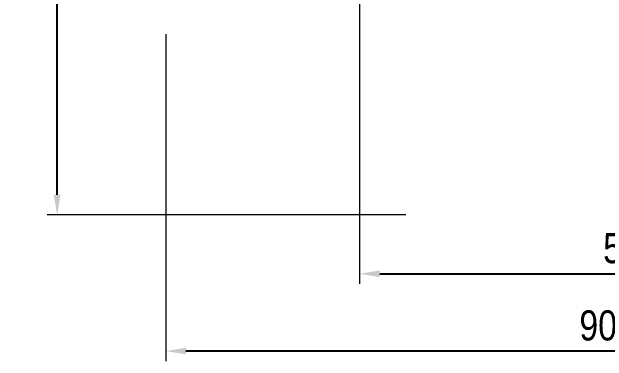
# Model space of a CAD drawing. Header units: millimetres. Extents: x -5909 to 4594, y -5663 to 3899.
# Drawn here: x -5909 to 10, y -5663 to -2188 of the extents above; entities that cross this region are included whole.
import ezdxf

# ---------------------------------------------------------------- set-up
doc = ezdxf.new("R2010")
doc.units = ezdxf.units.MM
doc.layers.add('DIKOM_РАЗМЕР_ЗОНА', color=7, linetype='Continuous')
doc.layers.add('DIKOM_РАЗМЕР_ОБЪЕКТА', color=7, linetype='Continuous')
doc.styles.add('style1', font='arial.ttf', dxfattribs={"width": 0.8})
doc.dimstyles.new('1-50', dxfattribs={"dimtxt": 300, "dimasz": 200, "dimexe": 100, "dimexo": 0, "dimgap": 100, "dimtad": 1, "dimdec": 0, "dimtxsty": 'style1', "dimcen": 0, "dimclrd": 7, "dimclre": 7, "dimadec": 1, "dimazin": 2, "dimtfac": 1, "dimtdec": 0, "dimtmove": 0, "dimatfit": 3, "dimfxl": 0, "dimlwd": 25, "dimlwe": 18, "dimarcsym": 0})

# ---------------------------------------------------------------- blocks, each defined once
blk = doc.blocks.new('*D9')
at = {"layer": 'Defpoints', "color": 0, "transparency": 16777216}
for p in [(3172.6, -1012.5), (-2450.9, -1771.9), (3172.6, -4794)]:
    blk.add_point(p, dxfattribs=at)
at = {"layer": 'DIKOM_РАЗМЕР_ОБЪЕКТА', "color": 7, "lineweight": 18, "transparency": 16777216}
for p, q in [((3172.6, -1012.5), (3172.6, -4894)), ((-2450.9, -1771.9), (-2450.9, -4894))]:
    blk.add_line(p, q, dxfattribs=at)
at = {"layer": 'DIKOM_РАЗМЕР_ОБЪЕКТА', "color": 7, "lineweight": 25, "transparency": 16777216}
blk.add_line((-2250.9, -4794), (2972.6, -4794), dxfattribs=at)
at = {"layer": 'DIKOM_РАЗМЕР_ОБЪЕКТА', "color": 7, "transparency": 16777216}
for points in [[(-2250.9, -4760.7), (-2250.9, -4827.3), (-2450.9, -4794)], [(2972.6, -4760.7), (2972.6, -4827.3), (3172.6, -4794)]]:
    blk.add_solid(points, dxfattribs=at)
at = {"layer": 'DIKOM_РАЗМЕР_ОБЪЕКТА', "color": 0, "transparency": 16777216, "insert": (343.8, -4540.8), "char_height": 300, "attachment_point": 5, "style": 'style1'}
blk.add_mtext('5600', dxfattribs=at)
blk = doc.blocks.new('*D11')
at = {"layer": 'Defpoints', "color": 0, "transparency": 16777216}
for p in [(-5459, 3899.3), (-1035.9, 3899.3), (-1992.5, -4208.1)]:
    blk.add_point(p, dxfattribs=at)
at = {"layer": 'DIKOM_РАЗМЕР_ЗОНА', "color": 7, "lineweight": 18, "transparency": 16777216}
for p, q in [((-1035.9, 3899.3), (-5559, 3899.3)), ((-1992.5, -4208.1), (-5559, -4208.1))]:
    blk.add_line(p, q, dxfattribs=at)
at = {"layer": 'DIKOM_РАЗМЕР_ЗОНА', "color": 7, "lineweight": 25, "transparency": 16777216}
blk.add_line((-5459, -4008.1), (-5459, 3699.3), dxfattribs=at)
at = {"layer": 'DIKOM_РАЗМЕР_ЗОНА', "color": 7, "transparency": 16777216}
for points in [[(-5492.3, 3699.3), (-5425.7, 3699.3), (-5459, 3899.3)], [(-5492.3, -4008.1), (-5425.7, -4008.1), (-5459, -4208.1)]]:
    blk.add_solid(points, dxfattribs=at)
at = {"layer": 'DIKOM_РАЗМЕР_ЗОНА', "color": 0, "transparency": 16777216, "insert": (-5712.2, 125.3), "char_height": 300, "attachment_point": 5, "rotation": 90, "style": 'style1'}
blk.add_mtext('8100', dxfattribs=at)
blk = doc.blocks.new('*D12')
at = {"layer": 'Defpoints', "color": 0, "transparency": 16777216}
for p in [(4593.8, -856.6), (-4378.2, -2408.1), (-4378.2, -5563.2)]:
    blk.add_point(p, dxfattribs=at)
at = {"layer": 'DIKOM_РАЗМЕР_ЗОНА', "color": 7, "lineweight": 18, "transparency": 16777216}
for p, q in [((4593.8, -856.6), (4593.8, -5663.2)), ((-4378.2, -2408.1), (-4378.2, -5663.2))]:
    blk.add_line(p, q, dxfattribs=at)
at = {"layer": 'DIKOM_РАЗМЕР_ЗОНА', "color": 7, "lineweight": 25, "transparency": 16777216}
blk.add_line((4393.8, -5563.2), (-4178.2, -5563.2), dxfattribs=at)
at = {"layer": 'DIKOM_РАЗМЕР_ЗОНА', "color": 7, "transparency": 16777216}
for points in [[(-4178.2, -5529.9), (-4178.2, -5596.5), (-4378.2, -5563.2)], [(4393.8, -5529.9), (4393.8, -5596.5), (4593.8, -5563.2)]]:
    blk.add_solid(points, dxfattribs=at)
at = {"layer": 'DIKOM_РАЗМЕР_ЗОНА', "color": 0, "transparency": 16777216, "insert": (107.8, -5310), "char_height": 300, "attachment_point": 5, "style": 'style1'}
blk.add_mtext('9000', dxfattribs=at)

msp = doc.modelspace()

# ---------------------------------------------------------------- dimensions: what is measured, and where the dimension line sits
at = {"layer": 'DIKOM_РАЗМЕР_ЗОНА'}
dim = msp.add_linear_dim(base=(-5459, 3899.3), p1=(-1992.5, -4208.1), p2=(-1035.9, 3899.3), angle=90, text='8100', dimstyle='1-50', dxfattribs=at)
dim.commit()
dim.dimension.update_dxf_attribs({"geometry": '*D11', "text_midpoint": (-5459, 125.3), "dimtype": 160})
dim = msp.add_linear_dim(base=(-4378.2, -5563.2), p1=(4593.8, -856.6), p2=(-4378.2, -2408.1), text='9000', dimstyle='1-50', dxfattribs=at)
dim.commit()
dim.dimension.update_dxf_attribs({"geometry": '*D12', "text_midpoint": (107.8, -5563.2), "dimtype": 160})
at = {"layer": 'DIKOM_РАЗМЕР_ОБЪЕКТА'}
dim = msp.add_linear_dim(base=(3172.6, -4794), p1=(-2450.9, -1771.9), p2=(3172.6, -1012.5), text='5600', dimstyle='1-50', dxfattribs=at)
dim.commit()
dim.dimension.update_dxf_attribs({"geometry": '*D9', "text_midpoint": (343.8, -4794), "dimtype": 160})

doc.saveas('drawing.dxf')
